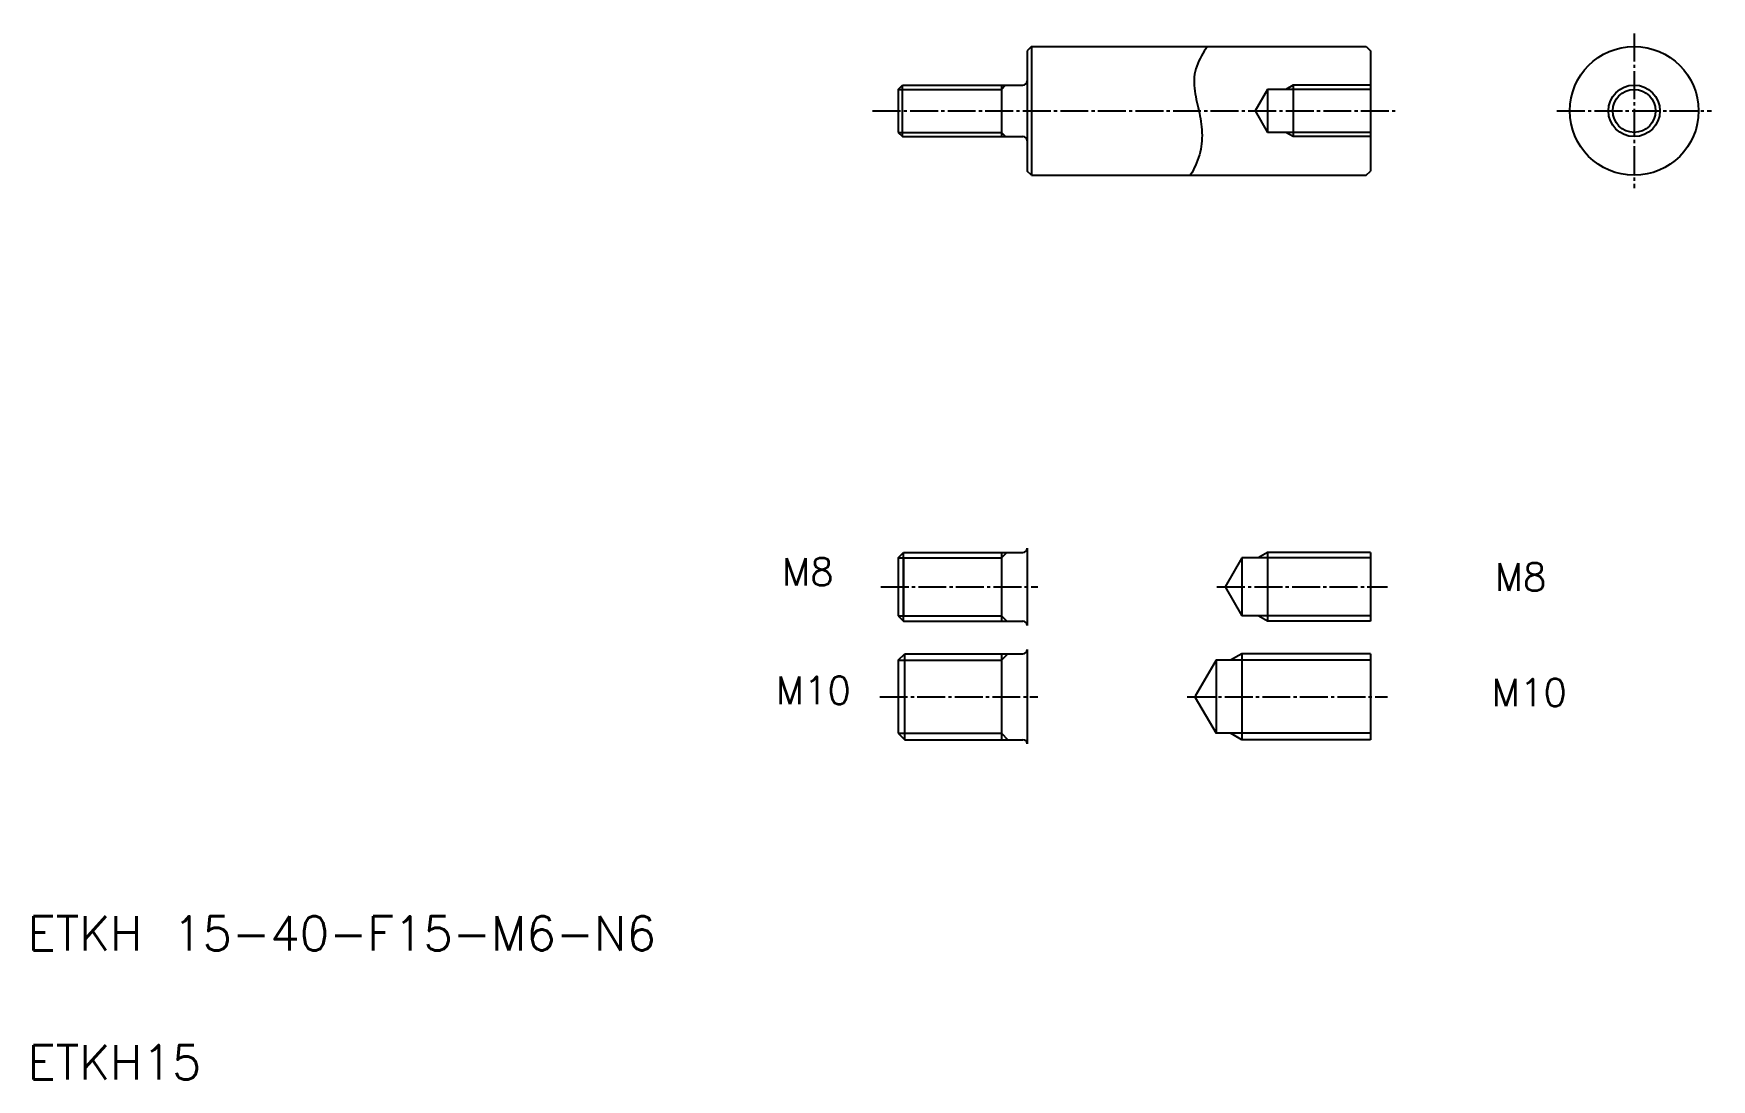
# Model space of a CAD drawing. Extents: x 11 to 206, y 10 to 132.
import ezdxf

# ---------------------------------------------------------------- set-up
doc = ezdxf.new("R2010")
doc.units = 0
doc.header["$LTSCALE"] = 0.25
doc.linetypes.add('CENTER', pattern=[17.5, 13, -1.5, 1.5, -1.5])
doc.layers.get('0').update_dxf_attribs({"linetype": 'CONTINUOUS'})
doc.layers.add('CENTER', color=1, linetype='CENTER')
doc.styles.get("Standard").update_dxf_attribs({"font": 'txt', "bigfont": 'BIGFONT'})

msp = doc.modelspace()

# ---------------------------------------------------------------- linework, layer by layer
at = {"linetype": 'CONTINUOUS'}
for p, q in [((126.9, 130.28), (126.4, 129.78)), ((126.4, 129.78), (126.4, 115.78)), ((126.9, 130.28), (165.9, 130.28)), ((126.9, 130.28), (126.9, 115.28)), ((165.9, 130.28), (166.4, 129.78)), ((166.4, 129.78), (166.4, 115.78)), ((111.4, 125.28), (111.9, 125.78)), ((111.4, 125.28), (111.4, 120.28)), ((111.9, 119.78), (111.9, 125.78)), ((111.9, 125.78), (125.9, 125.78)), ((123.4, 125.78), (123.4, 119.78)), ((154.4, 125.28), (152.96, 122.78)), ((166.4, 125.28), (154.4, 125.28)), ((154.4, 125.28), (154.4, 120.28)), ((157.4, 125.78), (157.4, 119.78)), ((152.96, 122.78), (154.4, 120.28)), ((111.4, 120.28), (111.9, 119.78)), ((111.9, 119.78), (125.9, 119.78)), ((166.4, 120.28), (154.4, 120.28)), ((126.9, 115.28), (126.4, 115.78)), ((165.9, 115.28), (166.4, 115.78)), ((126.9, 115.28), (165.9, 115.28)), ((111.4, 70.74), (112.02, 71.36)), ((111.4, 70.74), (111.4, 63.99)), ((112.02, 63.36), (112.02, 71.36)), ((112.02, 71.36), (125.9, 71.36)), ((112.02, 70.7), (112.02, 64.03)), ((123.4, 71.36), (123.4, 63.36)), ((126.4, 71.86), (126.4, 62.86)), ((151.4, 70.74), (149.45, 67.36)), ((166.4, 70.74), (151.4, 70.74)), ((151.4, 70.74), (151.4, 63.99)), ((154.4, 71.36), (154.4, 63.36)), ((166.4, 71.36), (166.4, 63.36)), ((149.45, 67.36), (151.4, 63.99)), ((111.4, 63.99), (112.02, 63.36)), ((112.02, 63.36), (125.9, 63.36)), ((166.4, 63.99), (151.4, 63.99)), ((111.4, 58.81), (112.15, 59.56)), ((111.4, 58.81), (111.4, 50.31)), ((112.15, 49.56), (112.15, 59.56)), ((112.15, 59.56), (125.9, 59.56)), ((123.4, 59.56), (123.4, 49.56)), ((126.4, 60.06), (126.4, 49.06)), ((148.4, 58.81), (145.99, 54.64)), ((148.4, 58.81), (148.4, 50.31)), ((166.4, 58.81), (148.4, 58.81)), ((151.4, 59.56), (151.4, 49.56)), ((166.4, 59.56), (166.4, 49.56)), ((145.99, 54.48), (148.4, 50.31)), ((111.4, 50.31), (112.15, 49.56)), ((112.15, 49.56), (125.9, 49.56)), ((166.4, 50.31), (148.4, 50.31))]:
    msp.add_line(p, q, dxfattribs=at)
at = {"color": 3, "linetype": 'CONTINUOUS'}
for p, q in [((111.4, 125.28), (123.4, 125.28)), ((123.4, 125.28), (123.9, 125.78)), ((166.4, 125.78), (157.4, 125.78)), ((111.4, 120.28), (123.4, 120.28)), ((123.4, 120.28), (123.9, 119.78)), ((166.4, 119.78), (157.4, 119.78)), ((111.4, 70.74), (123.4, 70.74)), ((123.4, 70.74), (124.02, 71.36)), ((166.4, 71.36), (154.4, 71.36)), ((111.4, 63.99), (123.4, 63.99)), ((123.4, 63.99), (124.02, 63.36)), ((166.4, 63.36), (154.4, 63.36)), ((111.4, 58.81), (123.4, 58.81)), ((123.4, 58.81), (124.15, 59.56)), ((166.4, 59.56), (151.4, 59.56)), ((111.4, 50.31), (123.4, 50.31)), ((123.4, 50.31), (124.15, 49.56)), ((166.4, 49.56), (151.4, 49.56))]:
    msp.add_line(p, q, dxfattribs=at)
at = {"color": 3}
for p, q in [((157.4, 125.78), (156.53, 125.28)), ((157.4, 119.78), (156.53, 120.28)), ((154.4, 71.36), (153.32, 70.74)), ((154.4, 63.36), (153.32, 63.99)), ((151.4, 59.56), (150.1, 58.81)), ((151.4, 49.56), (150.1, 50.31))]:
    msp.add_line(p, q, dxfattribs=at)
for p, q in [((115.4, 119.78), (115.4, 119.78)), ((118.9, 119.78), (118.9, 119.78))]:
    msp.add_line(p, q)
at = {"color": 3, "linetype": 'CONTINUOUS'}
msp.add_lwpolyline([(147.4, 130.28, 0.075422), (146.16, 127.99, 0.117647), (145.88, 125.41, 0.026893), (146.39, 122.84, -0.043434), (146.76, 120.26, -0.084239), (146.46, 117.67, -0.065375), (145.4, 115.28)], format="xyb", dxfattribs=at)
at = {"linetype": 'CONTINUOUS'}
for radius in [7.5, 2.5]:
    msp.add_circle((197.1, 122.78), radius, dxfattribs=at)
at = {"color": 3, "linetype": 'CONTINUOUS'}
msp.add_circle((197.1, 122.78), 3, dxfattribs=at)
at = {"linetype": 'CONTINUOUS'}
for centre, start, end in [((125.9, 126.28), 270, 0), ((125.9, 119.28), 0, 90), ((125.9, 71.86), 270, 0), ((125.9, 62.86), 0, 90), ((125.9, 60.06), 270, 0), ((125.9, 49.06), 0, 90)]:
    msp.add_arc(centre, 0.5, start, end, dxfattribs=at)
at = {"layer": 'CENTER', "color": 1, "linetype": 'CENTER'}
for p, q in [((197.1, 131.78), (197.1, 113.78)), ((108.4, 122.78), (169.4, 122.78)), ((188.1, 122.78), (206.1, 122.78)), ((109.36, 67.36), (127.64, 67.36)), ((148.51, 67.36), (168.39, 67.36)), ((109.23, 54.56), (127.64, 54.56)), ((145.05, 54.56), (168.39, 54.56))]:
    msp.add_line(p, q, dxfattribs=at)

# ---------------------------------------------------------------- texts
for s, height, p in [('M8', 3.2, (97.84, 67.51)), ('M8', 3.2, (180.85, 66.91)), ('M10', 3.2, (97.11, 53.7)), ('M10', 3.2, (180.49, 53.46)), ('ETKH 15-40-F15-M6-N6', 4, (10, 25)), ('ETKH15', 4, (10, 10))]:
    msp.add_text(s, height=height).set_placement(p)

doc.saveas('drawing.dxf')
